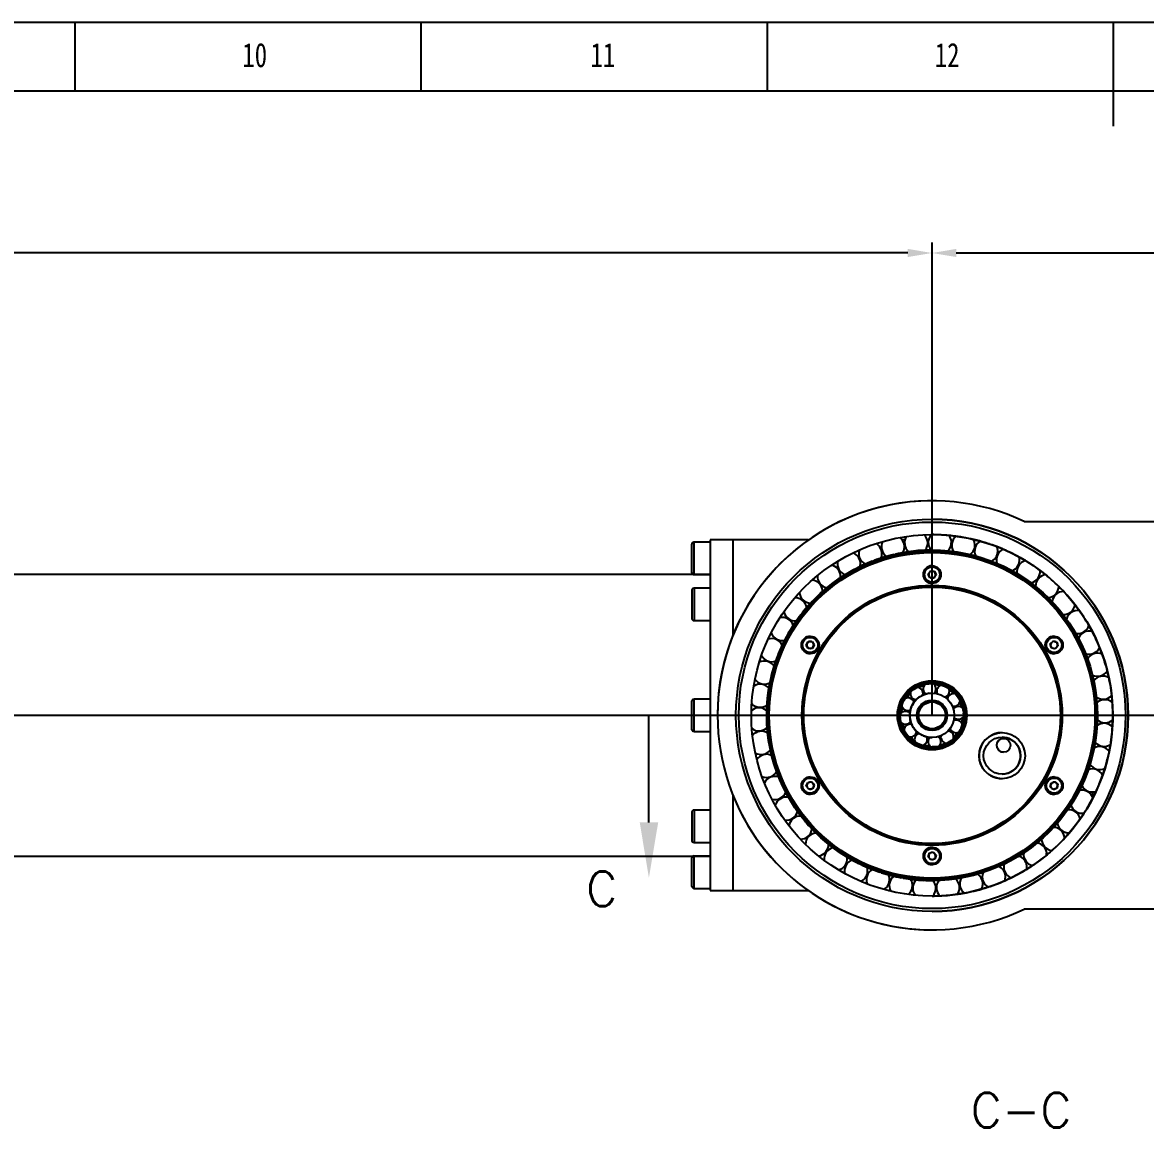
# Model space of a CAD drawing. Header units: millimetres. Extents: x 56 to 1245, y 45 to 886.
# Drawn here: x 500.8 to 663, y 726.1 to 885.8 of the extents above; entities that cross this region are included whole.
import ezdxf

# ---------------------------------------------------------------- set-up
doc = ezdxf.new("R2010")
doc.units = ezdxf.units.MM
doc.styles.add('SLDTEXTSTYLE1', font='hyswlongfangsong.ttf')
doc.styles.get("Standard").update_dxf_attribs({"font": 'txt', "bigfont": 'gbcbig.shx'})

msp = doc.modelspace()

# ---------------------------------------------------------------- linework, layer by layer
at = {"layer": 'Defpoints', "lineweight": -3}
for p, q in [((1245.36, 885.84), (56.36, 885.84)), ((508.36, 885.84), (508.36, 875.89)), ((558.36, 885.84), (558.36, 875.89)), ((608.36, 885.84), (608.36, 875.89)), ((658.36, 885.84), (658.36, 870.84)), ((1235.36, 875.89), (81.36, 875.89)), ((632.2, 785.71), (632.2, 854.02)), ((632.2, 785.71), (632.2, 854.02)), ((628.7, 852.52), (223.06, 852.52)), ((635.7, 852.52), (807.52, 852.52)), ((597.47, 810.38), (597.47, 806.38)), ((597.81, 810.71), (597.81, 806.05)), ((600.14, 811.05), (600.14, 760.38)), ((603.47, 797.34), (603.47, 811.05)), ((597.5, 803.74), (597.5, 799.74)), ((597.83, 804.08), (597.83, 799.41)), ((597.47, 787.71), (597.47, 783.72)), ((597.81, 788.05), (597.81, 783.38)), ((591.3, 785.71), (599.12, 785.71)), ((603.47, 760.38), (603.47, 774.09)), ((597.5, 771.69), (597.5, 767.69)), ((597.83, 772.02), (597.83, 767.35)), ((597.47, 765.05), (597.47, 761.05)), ((597.81, 765.38), (597.81, 760.71))]:
    msp.add_line(p, q, dxfattribs=at)
at = {"layer": 'Defpoints', "linetype": 'Continuous', "lineweight": -3}
for p, q in [((632.21, 816.71), (632.2, 816.71)), ((645.52, 813.71), (665.54, 813.71)), ((633.53, 811.79), (633.23, 811.81)), ((637.07, 811.37), (636.77, 811.42)), ((600.14, 810.71), (597.81, 810.71)), ((603.47, 811.05), (600.14, 811.05)), ((614.33, 811.05), (603.47, 811.05)), ((624.88, 809.97), (624.72, 809.92)), ((628.31, 811.05), (627.89, 811.05)), ((628.25, 810.74), (628.08, 810.71)), ((631.7, 811.05), (631.52, 811.05)), ((631.7, 811.04), (631.53, 811.04)), ((635.15, 810.88), (634.98, 810.9)), ((638.55, 810.24), (638.38, 810.28)), ((640.52, 810.47), (640.23, 810.56)), ((642.38, 809.76), (642.51, 809.7)), ((621.65, 808.75), (621.49, 808.67)), ((623.55, 807.98), (623.82, 808.08)), ((624.83, 808.44), (625.59, 808.67)), ((625.59, 808.67), (625.62, 808.68)), ((626.66, 808.95), (626.94, 809.02)), ((627.99, 809.23), (628.52, 809.32)), ((628.52, 809.32), (628.81, 809.36)), ((630.16, 809.52), (629.87, 809.49)), ((631.23, 809.58), (631.51, 809.59)), ((631.51, 809.59), (632.06, 809.6)), ((632.21, 809.6), (632.21, 809.6)), ((632.21, 809.38), (632.21, 809.38)), ((641.83, 809.15), (641.67, 809.21)), ((643.81, 809.11), (643.54, 809.24)), ((644.81, 808.52), (644.8, 808.59)), ((644.84, 808.33), (644.81, 808.52)), ((645.28, 808.31), (645.68, 808.08)), ((618.61, 807.09), (618.46, 807)), ((620.6, 806.59), (620.85, 806.73)), ((621.8, 807.22), (622.55, 807.57)), ((631.64, 806.11), (631.98, 806.57)), ((631.98, 806.57), (632.55, 806.52)), ((631.98, 806.57), (632.27, 806.55)), ((632.22, 807.31), (632.21, 807.31)), ((632.27, 806.55), (632.55, 806.52)), ((632.55, 806.52), (632.79, 805.99)), ((632.55, 806.52), (632.55, 806.52)), ((632.55, 806.52), (632.67, 806.25)), ((644.93, 807.62), (644.78, 807.7)), ((646.89, 807.31), (646.63, 807.48)), ((647.8, 806.62), (647.8, 806.66)), ((647.8, 806.66), (648.44, 806.16)), ((600.14, 806.05), (270.17, 806.05)), ((597.81, 806.05), (600.14, 806.05)), ((615.83, 805.04), (615.69, 804.93)), ((617.86, 804.82), (618.09, 804.99)), ((618.97, 805.61), (619.67, 806.05)), ((618.98, 805.75), (618.97, 805.95)), ((618.97, 805.61), (618.98, 805.75)), ((631.88, 805.58), (631.64, 806.11)), ((632.45, 805.52), (631.88, 805.58)), ((632.21, 804.78), (632.22, 804.78)), ((632.79, 805.99), (632.45, 805.52)), ((632.62, 805.76), (632.45, 805.52)), ((632.79, 805.99), (632.62, 805.76)), ((632.67, 806.25), (632.79, 805.99)), ((632.79, 805.99), (632.79, 805.99)), ((647.79, 805.68), (647.66, 805.79)), ((648.44, 806.16), (648.6, 806.03)), ((649.69, 805.11), (649.46, 805.31)), ((600.14, 804.08), (597.83, 804.08)), ((616.38, 803.62), (616.38, 803.73)), ((616.38, 803.62), (616.45, 803.67)), ((616.45, 803.67), (617.01, 804.16)), ((650.37, 803.37), (650.25, 803.49)), ((650.5, 804.34), (650.76, 804.08)), ((650.76, 804.08), (651, 803.83)), ((613.35, 802.63), (613.23, 802.5)), ((614.09, 801.3), (614.32, 801.56)), ((614.32, 801.56), (614.64, 801.92)), ((615.39, 802.68), (615.6, 802.89)), ((652.17, 802.55), (651.97, 802.78)), ((652.87, 801.67), (653.02, 801.48)), ((611.22, 799.91), (611.12, 799.76)), ((613.24, 800.24), (613.42, 800.47)), ((652.51, 800.85), (652.5, 800.87)), ((652.6, 800.73), (652.51, 800.85)), ((654.27, 799.67), (654.11, 799.93)), ((597.83, 799.41), (600.14, 799.41)), ((612.14, 798.69), (612.48, 799.19)), ((612.48, 799.19), (612.6, 799.37)), ((609.48, 796.92), (609.4, 796.76)), ((611.44, 797.52), (611.58, 797.77)), ((614.61, 797.15), (614.61, 797.15)), ((649.83, 797.15), (649.82, 797.15)), ((654.46, 797.82), (654.37, 797.97)), ((655.97, 796.54), (655.84, 796.81)), ((610.56, 795.83), (610.92, 796.58)), ((614.03, 795.87), (614.31, 796.37)), ((614.33, 795.37), (614.03, 795.87)), ((614.31, 796.37), (614.88, 796.39)), ((614.91, 795.39), (614.33, 795.37)), ((614.62, 795.38), (614.33, 795.37)), ((614.91, 795.39), (614.62, 795.38)), ((614.88, 796.39), (615.19, 795.9)), ((614.88, 796.39), (615.03, 796.14)), ((615.19, 795.9), (614.91, 795.39)), ((615.05, 795.64), (614.91, 795.39)), ((614.91, 795.39), (614.91, 795.39)), ((615.03, 796.14), (615.18, 795.9)), ((615.18, 795.9), (615.05, 795.64)), ((615.18, 795.9), (615.19, 795.9)), ((649.27, 796.03), (649.68, 796.44)), ((649.42, 795.47), (649.27, 796.03)), ((649.98, 795.32), (649.42, 795.47)), ((649.68, 796.44), (650.23, 796.29)), ((649.68, 796.44), (649.95, 796.36)), ((649.95, 796.36), (650.23, 796.29)), ((650.38, 795.73), (649.98, 795.32)), ((650.18, 795.53), (649.98, 795.32)), ((650.38, 795.73), (650.18, 795.53)), ((650.23, 796.29), (650.38, 795.73)), ((650.23, 796.29), (650.23, 796.29)), ((650.23, 796.29), (650.31, 796.01)), ((650.31, 796.01), (650.38, 795.73)), ((650.38, 795.73), (650.38, 795.73)), ((608.16, 793.72), (608.11, 793.55)), ((609.38, 792.79), (609.64, 793.58)), ((610.03, 794.58), (610.13, 794.85)), ((614.61, 794.61), (614.61, 794.61)), ((649.82, 794.61), (649.83, 794.61)), ((655.9, 794.68), (655.84, 794.83)), ((657.22, 793.2), (657.13, 793.49)), ((609.02, 791.48), (609.1, 791.76)), ((607.29, 790.33), (607.27, 790.2)), ((607.3, 790.37), (607.29, 790.33)), ((608.63, 789.62), (608.78, 790.43)), ((656.89, 791.37), (656.86, 791.53)), ((657.68, 791.42), (657.74, 791.13)), ((608.46, 788.27), (608.49, 788.56)), ((630.88, 788.66), (631.29, 788.81)), ((631.81, 788.91), (632.01, 788.93)), ((632.01, 788.93), (632.19, 788.94)), ((632.19, 788.94), (632.2, 788.94)), ((632.2, 788.94), (632.2, 788.94)), ((634.01, 789.92), (634.23, 789.82)), ((634.7, 789.39), (634.98, 789.18)), ((634.98, 789.18), (635.35, 788.84)), ((658.01, 789.73), (657.96, 790.03)), ((600.14, 788.05), (597.85, 788.05)), ((606.9, 786.94), (606.89, 786.76)), ((608.33, 786.52), (608.36, 787.2)), ((629.32, 787.15), (629.23, 786.97)), ((629.59, 787.61), (629.86, 787.94)), ((630.42, 788.4), (630.26, 788.29)), ((632.2, 787.71), (632.2, 787.71)), ((635.87, 788.45), (636.01, 788.26)), ((636.2, 787.64), (636.43, 787.07)), ((636.43, 787.07), (636.49, 786.85)), ((657.43, 788.03), (657.42, 788.12)), ((657.43, 787.95), (657.43, 788.03)), ((658.18, 788.3), (658.24, 787.6)), ((608.32, 786.37), (608.33, 786.52)), ((608.33, 785.01), (608.32, 785.3)), ((628.98, 785.52), (629, 785.32)), ((628.99, 786.05), (629.06, 786.47)), ((636.63, 785.38), (636.6, 785.15)), ((636.75, 786.25), (636.77, 786.01)), ((658.31, 786.18), (658.31, 786.48)), ((608.41, 783.53), (608.38, 783.94)), ((629.25, 784.4), (629.11, 784.8)), ((629.51, 783.94), (629.63, 783.77)), ((632.2, 783.71), (632.2, 783.71)), ((636.41, 783.91), (636.31, 783.69)), ((636.6, 785.15), (636.49, 784.55)), ((657.5, 784.5), (657.51, 784.66)), ((658.27, 784.21), (658.26, 784.04)), ((658.3, 785.05), (658.27, 784.21)), ((597.85, 783.38), (600.14, 783.38)), ((606.97, 783.48), (606.98, 783.31)), ((608.45, 783.11), (608.41, 783.53)), ((608.65, 781.76), (608.6, 782.05)), ((630.31, 783.1), (629.98, 783.38)), ((630.76, 782.83), (630.94, 782.75)), ((631.87, 782.51), (631.44, 782.58)), ((632.2, 782.49), (632.2, 782.49)), ((634.94, 782.05), (634.74, 781.91)), ((635.56, 782.81), (635.33, 782.56)), ((635.87, 783.21), (635.56, 782.81)), ((642.32, 783.21), (642.32, 783.21)), ((642.54, 782.38), (642.53, 782.38)), ((658.13, 782.62), (658.17, 782.92)), ((608.87, 780.56), (608.84, 780.71)), ((609.03, 779.9), (608.87, 780.56)), ((632.23, 781.14), (632.2, 781.14)), ((632.5, 781.15), (632.23, 781.14)), ((632.74, 781.17), (632.5, 781.15)), ((657.1, 781.06), (657.13, 781.23)), ((657.9, 781.1), (657.84, 780.77)), ((657.97, 781.51), (657.9, 781.1)), ((607.5, 780.06), (607.54, 779.89)), ((609.41, 778.59), (609.32, 778.87)), ((642.53, 780.38), (642.54, 780.38)), ((657.47, 779.11), (657.55, 779.41)), ((610.04, 776.8), (609.74, 777.57)), ((656.24, 777.72), (656.29, 777.88)), ((657.16, 778.04), (657.09, 777.81)), ((608.5, 776.75), (608.54, 776.65)), ((608.54, 776.65), (608.57, 776.59)), ((610.59, 775.55), (610.47, 775.82)), ((614.03, 775.48), (614.26, 776.01)), ((614.26, 776.01), (614.83, 776.08)), ((614.61, 776.81), (614.61, 776.81)), ((614.83, 776.08), (615.18, 775.62)), ((614.83, 776.08), (615.01, 775.85)), ((615.18, 775.62), (614.95, 775.09)), ((615.01, 775.85), (615.18, 775.62)), ((615.18, 775.62), (615.07, 775.35)), ((615.18, 775.62), (615.18, 775.62)), ((642.32, 776.55), (642.32, 776.55)), ((649.28, 775.36), (649.39, 775.93)), ((649.39, 775.93), (649.94, 776.12)), ((649.83, 776.81), (649.82, 776.81)), ((649.93, 776.11), (650.15, 775.93)), ((649.94, 776.12), (650.37, 775.74)), ((650.15, 775.93), (650.37, 775.74)), ((650.37, 775.74), (650.26, 775.17)), ((650.37, 775.74), (650.32, 775.45)), ((650.37, 775.74), (650.37, 775.74)), ((656.34, 775.74), (656.45, 776.02)), ((611.46, 773.87), (611.05, 774.62)), ((614.38, 775.02), (614.03, 775.48)), ((614.95, 775.09), (614.38, 775.02)), ((614.67, 775.05), (614.38, 775.02)), ((614.61, 774.28), (614.61, 774.28)), ((614.95, 775.09), (614.67, 775.05)), ((615.07, 775.35), (614.95, 775.09)), ((614.95, 775.09), (614.95, 775.09)), ((649.72, 774.98), (649.28, 775.36)), ((650.26, 775.17), (649.72, 774.98)), ((649.99, 775.08), (649.72, 774.98)), ((649.82, 774.28), (649.83, 774.28)), ((650.26, 775.17), (649.99, 775.08)), ((650.32, 775.45), (650.26, 775.17)), ((650.26, 775.17), (650.26, 775.17)), ((654.92, 774.52), (654.93, 774.52)), ((654.93, 774.52), (655, 774.67)), ((655.4, 774.63), (655.4, 773.87)), ((609.95, 773.61), (610.03, 773.46)), ((612.17, 772.7), (612.02, 772.95)), ((654.75, 772.54), (654.91, 772.81)), ((600.14, 772.02), (597.83, 772.02)), ((611.8, 770.69), (611.91, 770.55)), ((613.26, 771.15), (612.77, 771.82)), ((653.19, 771.53), (653.28, 771.67)), ((614.13, 770.1), (613.94, 770.32)), ((615.27, 768.86), (614.84, 769.3)), ((652.75, 769.6), (652.94, 769.84)), ((614.04, 768.05), (614.16, 767.93)), ((615.42, 768.71), (615.27, 768.86)), ((616.43, 767.78), (616.21, 767.98)), ((651.06, 768.8), (651.17, 768.93)), ((651.36, 767.97), (651.35, 768)), ((651.55, 768.19), (651.36, 767.97)), ((597.83, 767.35), (600.14, 767.35)), ((617.51, 766.88), (617.24, 767.09)), ((617.9, 766.58), (617.51, 766.88)), ((619.01, 765.8), (618.77, 765.96)), ((631.65, 765.28), (631.85, 765.82)), ((631.85, 765.82), (632.41, 765.92)), ((632.22, 766.65), (632.21, 766.65)), ((632.41, 765.92), (632.79, 765.48)), ((632.41, 765.92), (632.6, 765.7)), ((648.58, 766.39), (648.71, 766.5)), ((649.25, 765.94), (648.76, 765.53)), ((650.36, 766.95), (650.58, 767.16)), ((270.17, 765.38), (600.14, 765.38)), ((600.14, 765.38), (597.81, 765.38)), ((616.61, 765.74), (616.75, 765.64)), ((619.93, 765.11), (619.92, 765.23)), ((619.99, 765.18), (619.92, 765.23)), ((620.64, 764.81), (619.99, 765.18)), ((621.85, 764.19), (621.59, 764.32)), ((632.02, 764.84), (631.65, 765.28)), ((632.59, 764.94), (632.02, 764.84)), ((632.3, 764.89), (632.02, 764.84)), ((632.59, 764.94), (632.3, 764.89)), ((632.79, 765.48), (632.59, 764.94)), ((632.69, 765.21), (632.59, 764.94)), ((632.59, 764.94), (632.59, 764.94)), ((632.6, 765.7), (632.78, 765.48)), ((632.78, 765.48), (632.69, 765.21)), ((632.78, 765.48), (632.79, 765.48)), ((645.8, 764.34), (645.94, 764.43)), ((647.64, 764.65), (647.88, 764.83)), ((648.76, 765.59), (648.76, 765.79)), ((648.76, 765.53), (648.76, 765.59)), ((619.48, 763.81), (619.63, 763.72)), ((623.59, 763.43), (622.82, 763.74)), ((622.86, 763.6), (622.82, 763.74)), ((622.89, 763.41), (622.86, 763.6)), ((624.88, 762.98), (624.6, 763.07)), ((626.71, 762.47), (625.9, 762.67)), ((632.21, 764.11), (632.22, 764.11)), ((642.76, 762.69), (642.92, 762.76)), ((644.63, 762.75), (644.89, 762.89)), ((645.97, 763.53), (645.86, 763.46)), ((645.94, 763.51), (645.87, 763.56)), ((645.95, 763.52), (645.88, 763.56)), ((646.72, 764.01), (645.97, 763.53)), ((622.58, 762.28), (622.74, 762.21)), ((625.86, 761.19), (626.03, 761.14)), ((628.04, 762.19), (627.75, 762.24)), ((629.89, 761.94), (629.1, 762.03)), ((629.92, 761.93), (629.89, 761.94)), ((631.28, 761.84), (630.99, 761.86)), ((632.21, 762.05), (632.21, 762.05)), ((632.21, 761.83), (632.21, 761.83)), ((639.53, 761.46), (639.69, 761.51)), ((641.38, 761.27), (641.67, 761.38)), ((643.63, 762.24), (643.27, 762.07)), ((597.81, 760.71), (600.14, 760.71)), ((600.14, 760.38), (614.33, 760.38)), ((625.89, 760.38), (626.2, 760.38)), ((629.19, 760.38), (629.46, 760.38)), ((629.26, 760.55), (629.43, 760.53)), ((632.71, 760.39), (632.89, 760.39)), ((634.45, 759.7), (634.75, 759.73)), ((636.16, 760.69), (636.33, 760.72)), ((637.97, 760.25), (638.27, 760.32)), ((640.32, 760.9), (640.28, 760.88)), ((640.33, 760.9), (640.32, 760.9)), ((665.54, 757.71), (645.52, 757.71)), ((632.2, 754.71), (632.21, 754.71))]:
    msp.add_line(p, q, dxfattribs=at)
at = {"layer": 'Defpoints', "lineweight": -3, "ltscale": 0.5}
msp.add_line((162.23, 785.71), (747.72, 785.71), dxfattribs=at)
at = {"layer": 'Defpoints', "lineweight": -3}
msp.add_lwpolyline([(591.3, 770.24), (591.3, 785.71)], dxfattribs=at)
at = {"layer": 'Defpoints', "linetype": 'Continuous', "lineweight": -3}
for centre, radius in [((632.21, 785.71), 28.33), ((632.21, 785.71), 27.93), ((632.21, 785.71), 26.11), ((632.21, 785.71), 23.89), ((632.21, 785.71), 23.67), ((632.21, 785.71), 23.53), ((632.22, 806.05), 1.27), ((632.22, 806.05), 1.1), ((632.21, 785.71), 18.8), ((632.21, 785.71), 18.67), ((632.21, 785.71), 18.67), ((632.21, 785.71), 18.53), ((614.61, 795.88), 1.27), ((614.61, 795.88), 1.1), ((649.83, 795.88), 1.27), ((649.83, 795.88), 1.1), ((632.21, 785.71), 5), ((632.21, 785.71), 4.87), ((632.2, 785.71), 4.78), ((632.2, 785.71), 4.58), ((632.2, 785.71), 3.22), ((632.2, 785.71), 2.2), ((632.2, 785.71), 2), ((632.2, 785.71), 2), ((632.2, 785.71), 1.93), ((642.32, 779.88), 3.33), ((642.32, 779.88), 2.67), ((642.54, 781.38), 1), ((614.61, 775.55), 1.27), ((614.61, 775.55), 1.1), ((649.83, 775.55), 1.27), ((649.83, 775.55), 1.1), ((632.22, 765.38), 1.27), ((632.22, 765.38), 1.1)]:
    msp.add_circle(centre, radius, dxfattribs=at)
for centre, radius, start, end in [((632.2, 785.71), 31, 90.0001, 180), ((632.21, 785.71), 31, 64.5854, 295.4146), ((632.21, 785.71), 28.33, 270.0001, 89.9999), ((626.55, 810.07), 1.67, 5.2578, 53.5034), ((629.91, 810.61), 1.67, 144.8422, 228.4725), ((629.91, 810.61), 1.67, 5.2578, 45.6641), ((633.33, 810.69), 1.67, 137.0293, 220.6805), ((632.21, 785.71), 26.11, 87.7657, 90), ((632.21, 785.71), 26.11, 79.9396, 87.0978), ((633.33, 810.69), 1.67, 5.2578, 37.8094), ((632.2, 785.71), 26.11, 82.3878, 84.6408), ((636.72, 810.3), 1.67, 129.2382, 212.8679), ((632.21, 785.71), 26.11, 72.1135, 79.2717), ((623.28, 809.07), 1.67, 160.469, 244.0593), ((623.28, 809.07), 1.67, 5.2578, 61.3423), ((626.55, 810.07), 1.67, 152.6554, 236.2652), ((626.55, 810.07), 1.67, 329.8779, 5.2578), ((629.91, 810.61), 1.67, 322.0179, 5.2578), ((633.33, 810.69), 1.67, 314.1727, 5.2578), ((636.72, 810.3), 1.67, 306.3342, 5.2578), ((636.72, 810.3), 1.67, 5.2578, 29.9481), ((632.2, 785.71), 26.11, 74.5624, 76.8142), ((640.02, 809.46), 1.67, 121.447, 205.0542), ((632.21, 785.71), 26.11, 64.2874, 71.4456), ((640.02, 809.46), 1.67, 298.496, 5.2578), ((643.18, 808.18), 1.67, 113.6545, 197.24), ((640.02, 809.46), 1.67, 5.2578, 22.088), ((632.2, 785.71), 26.11, 66.7371, 68.9877), ((632.21, 785.71), 23.67, 90.0001, 269.9999), ((620.19, 807.64), 1.67, 5.2578, 69.1806), ((632.21, 785.71), 23.89, 103.4331, 110.5609), ((623.28, 809.07), 1.67, 337.7371, 5.2578), ((632.2, 785.71), 23.89, 105.9932, 107.9912), ((632.21, 785.71), 23.89, 95.607, 102.7348), ((632.2, 785.71), 23.89, 98.1664, 100.1655), ((632.21, 785.71), 23.89, 90, 94.9087), ((632.2, 785.71), 23.89, 90.3397, 92.3399), ((643.18, 808.18), 1.67, 290.6585, 5.2578), ((632.21, 785.71), 26.11, 56.4613, 63.6195), ((646.14, 806.47), 1.67, 105.8601, 189.4252), ((632.2, 785.71), 26.11, 58.9118, 61.1614), ((617.31, 805.8), 1.67, 5.2578, 77.0181), ((632.21, 785.71), 23.89, 119.0853, 126.2131), ((620.19, 807.64), 1.67, 168.2834, 251.8552), ((632.21, 785.71), 23.89, 111.2592, 118.387), ((620.19, 807.64), 1.67, 345.5948, 5.2578), ((632.2, 785.71), 23.89, 113.8201, 115.8171), ((632.21, 806.05), 1.27, 90.0001, 269.9999), ((632.22, 806.05), 0.5, 84.1718, 140.7351), ((632.22, 806.05), 0.5, 24.1718, 84.1718), ((646.14, 806.47), 1.67, 282.8218, 5.2578), ((632.21, 785.71), 26.11, 48.6352, 55.7934), ((632.2, 785.71), 26.11, 51.0865, 53.3351), ((614.72, 803.58), 1.67, 5.2578, 84.8547), ((632.21, 785.71), 23.89, 126.9114, 134.0392), ((617.31, 805.8), 1.67, 176.0988, 259.6536), ((632.2, 785.71), 23.89, 121.647, 123.643), ((632.22, 806.05), 0.5, 147.6086, 200.5261), ((632.22, 806.05), 0.5, 207.8175, 262.9557), ((632.22, 806.05), 0.5, 265.3879, 324.1719), ((632.22, 806.05), 0.5, 324.1719, 24.1718), ((648.84, 804.38), 1.67, 98.0632, 181.6094), ((632.21, 785.71), 26.11, 40.8092, 47.9673), ((614.72, 803.58), 1.67, 183.9152, 267.4549), ((632.2, 785.71), 23.89, 129.4739, 131.469), ((648.84, 804.38), 1.67, 274.9861, 358.5204), ((651.22, 801.94), 1.67, 90.2632, 173.7926), ((632.2, 785.71), 26.11, 43.2613, 45.509), ((612.45, 801.03), 1.67, 9.1536, 92.69), ((632.21, 785.71), 23.89, 134.7375, 141.8652), ((632.2, 785.71), 23.89, 137.3009, 139.2952), ((651.22, 801.94), 1.67, 267.1517, 350.6707), ((632.21, 785.71), 26.11, 32.9831, 40.1412), ((632.2, 785.71), 26.11, 35.436, 37.683), ((612.45, 801.03), 1.67, 191.733, 275.2597), ((632.21, 785.71), 23.89, 142.5636, 149.6913), ((653.26, 799.2), 1.67, 82.4597, 165.9746), ((610.55, 798.2), 1.67, 17, 100.524), ((632.2, 785.71), 23.89, 145.1278, 147.1215), ((653.26, 799.2), 1.67, 259.3186, 342.8248), ((632.21, 785.71), 26.11, 25.157, 32.3151), ((632.2, 785.71), 26.11, 27.6108, 29.8571), ((609.05, 795.13), 1.67, 24.8426, 108.3564), ((610.55, 798.2), 1.67, 199.5523, 283.0682), ((632.21, 785.71), 23.89, 150.3896, 157.5174), ((614.61, 795.88), 1.27, 90.0001, 269.9999), ((649.82, 795.88), 1.27, 90.0001, 269.9999), ((654.9, 796.21), 1.67, 74.6522, 158.1551), ((632.2, 785.71), 23.89, 152.9548, 154.9479), ((614.61, 795.88), 0.5, 155.0652, 207.9626), ((614.61, 795.88), 0.5, 91.4873, 147.9095), ((614.61, 795.88), 0.5, 215.0119, 271.4873), ((614.61, 795.88), 0.5, 31.4872, 91.4873), ((614.61, 795.88), 0.5, 271.4873, 331.4873), ((614.61, 795.88), 0.5, 331.4873, 31.4872), ((649.83, 795.88), 0.5, 138.2598, 191.2981), ((649.83, 795.88), 0.5, 198.7998, 253.1104), ((649.83, 795.88), 0.5, 75.0489, 131.8382), ((649.83, 795.88), 0.5, 256.9874, 315.049), ((649.83, 795.88), 0.5, 15.0489, 75.0489), ((649.83, 795.88), 0.5, 315.049, 15.0489), ((654.9, 796.21), 1.67, 251.487, 334.9832), ((632.21, 785.71), 26.11, 17.3309, 24.4891), ((632.2, 785.71), 26.11, 19.7855, 22.0313), ((607.98, 791.89), 1.67, 32.681, 116.1872), ((609.05, 795.13), 1.67, 207.3732, 290.8809), ((632.21, 785.71), 23.89, 158.2157, 165.3435), ((632.2, 785.71), 23.89, 160.7817, 162.7744), ((656.11, 793.02), 1.67, 66.8404, 150.3341), ((656.11, 793.02), 1.67, 243.657, 327.146), ((632.21, 785.71), 26.11, 9.5048, 16.663), ((632.2, 785.71), 26.11, 11.9602, 14.2057), ((607.37, 788.54), 1.67, 40.5149, 124.0163), ((607.98, 791.89), 1.67, 215.1957, 298.698), ((632.21, 785.71), 23.89, 166.0418, 173.1696), ((632.2, 785.71), 23.89, 168.6086, 170.601), ((631.85, 789.53), 0.917, 134.8535, 232.3316), ((632.2, 785.71), 4.87, 60, 90), ((632.2, 785.71), 4.78, 270.0001, 89.9999), ((632.2, 785.71), 4.58, 66.7672, 90), ((631.85, 789.53), 0.917, 5.2578, 55.7426), ((632.2, 785.71), 4.44, 74.7429, 85.7472), ((632.2, 785.71), 4.44, 74.7233, 85.7166), ((656.89, 789.7), 1.67, 59.0241, 142.5115), ((632.2, 785.71), 4.44, 134.732, 145.7673), ((629.99, 788.85), 0.917, 165.0141, 262.2181), ((629.99, 788.85), 0.917, 5.2578, 85.5747), ((632.2, 785.71), 4.44, 104.7351, 115.7564), ((632.2, 785.71), 3.22, 97.057, 123.4588), ((629.99, 788.85), 0.917, 348.2164, 5.2578), ((632.2, 785.71), 3.22, 106.3991, 114.0775), ((632.2, 785.71), 4.87, 270.0001, 60), ((631.85, 789.53), 0.917, 318.1027, 5.2578), ((633.8, 789.2), 0.917, 104.7462, 202.4244), ((633.8, 789.2), 0.917, 288.0608, 5.2578), ((632.2, 785.71), 4.58, 36.7672, 63.7484), ((635.33, 787.93), 0.917, 74.7015, 172.4638), ((633.8, 789.2), 0.917, 5.2578, 25.7931), ((632.2, 785.71), 4.44, 44.7534, 55.7422), ((656.89, 789.7), 1.67, 235.8287, 319.3136), ((632.21, 785.71), 26.11, 1.6788, 8.8369), ((632.2, 785.71), 26.11, 4.1348, 6.3801), ((607.37, 788.54), 1.67, 223.0201, 306.5197), ((632.21, 785.71), 23.89, 173.8679, 180.9956), ((632.2, 785.71), 23.89, 176.4354, 178.4277), ((628.72, 787.32), 0.917, 195.1109, 292.1546), ((628.72, 787.32), 0.917, 18.3194, 115.4423), ((632.2, 785.71), 3.22, 157.057, 183.4587), ((632.2, 785.71), 3.22, 127.057, 153.4588), ((632.2, 785.71), 3.22, 136.4108, 144.0782), ((635.33, 787.93), 0.917, 258.0325, 355.8291), ((636.02, 786.07), 0.917, 44.6771, 142.4872), ((632.2, 785.71), 4.58, 6.7672, 33.7484), ((632.2, 785.71), 4.44, 14.7639, 25.7428), ((657.2, 786.3), 1.67, 51.203, 134.6872), ((607.21, 785.13), 1.67, 48.3442, 131.8436), ((628.38, 785.36), 0.917, 48.3669, 145.3891), ((632.2, 785.71), 4.44, 164.7345, 175.7769), ((632.2, 785.71), 3.22, 166.4235, 174.0852), ((632.2, 785.71), 3.22, 187.0569, 213.4587), ((636.02, 786.07), 0.917, 228.0254, 325.841), ((632.2, 785.71), 4.58, 336.7673, 3.7484), ((632.2, 785.71), 4.44, 344.7714, 355.7487), ((632.21, 785.71), 26.11, 353.8527, 1.0108), ((607.21, 785.13), 1.67, 230.8462, 314.346), ((632.21, 785.71), 23.89, 181.6939, 188.8217), ((632.2, 785.71), 23.89, 184.2621, 186.2544), ((628.38, 785.36), 0.917, 225.1183, 322.1579), ((632.2, 785.71), 4.44, 194.7419, 205.7827), ((629.07, 783.5), 0.917, 78.3459, 175.4293), ((632.2, 785.71), 3.22, 196.4336, 204.0965), ((632.2, 785.71), 3.22, 217.0569, 243.4587), ((635.68, 784.11), 0.917, 198.0415, 295.8255), ((632.2, 785.71), 4.58, 306.7673, 333.7485), ((635.68, 784.11), 0.917, 14.6794, 112.4883), ((657.05, 782.89), 1.67, 43.3771, 126.8612), ((657.2, 786.3), 1.67, 228.0021, 311.486), ((632.2, 785.71), 26.11, 356.3093, 358.5546), ((607.53, 781.73), 1.67, 56.1689, 139.6691), ((629.07, 783.5), 0.917, 255.0346, 352.2272), ((632.2, 785.71), 4.44, 224.7523, 235.7832), ((630.6, 782.23), 0.917, 108.2622, 205.5525), ((632.2, 785.71), 3.22, 226.4385, 234.1092), ((630.6, 782.23), 0.917, 284.8818, 5.2578), ((632.2, 785.71), 3.22, 247.0569, 270), ((630.6, 782.23), 0.917, 5.2578, 22.3837), ((632.2, 785.71), 3.22, 256.4369, 264.1199), ((632.55, 781.9), 0.917, 138.1205, 235.7261), ((632.55, 781.9), 0.917, 5.2578, 52.4286), ((634.41, 782.58), 0.917, 168.0763, 265.7868), ((634.41, 782.58), 0.917, 5.2578, 82.4668), ((634.41, 782.58), 0.917, 344.7077, 5.2578), ((632.2, 785.71), 4.44, 314.7739, 325.7584), ((642.32, 779.88), 3.33, 90.0001, 240), ((642.53, 781.38), 1, 90.0001, 269.9999), ((642.31, 779.88), 2.67, 60, 90), ((642.31, 779.88), 2.67, 270.0001, 60), ((632.21, 785.71), 26.11, 346.0266, 353.1848), ((607.53, 781.73), 1.67, 238.6741, 322.1769), ((632.21, 785.71), 23.89, 189.52, 196.6478), ((632.2, 785.71), 23.89, 192.0888, 194.0813), ((632.2, 785.71), 4.44, 254.7629, 265.7783), ((632.2, 785.71), 4.58, 276.7672, 303.7485), ((632.55, 781.9), 0.917, 314.7546, 5.2578), ((632.2, 785.71), 4.44, 284.7708, 295.7692), ((632.2, 785.71), 4.44, 284.8059, 295.7819), ((656.43, 779.54), 1.67, 35.5463, 119.0335), ((657.05, 782.89), 1.67, 220.1773, 303.6633), ((632.2, 785.71), 26.11, 348.4838, 350.7292), ((608.3, 778.41), 1.67, 63.989, 147.4929), ((632.21, 785.71), 26.11, 338.2005, 345.3587), ((608.3, 778.41), 1.67, 246.5038, 330.0124), ((632.21, 785.71), 23.89, 197.3461, 204.4739), ((632.2, 785.71), 23.89, 199.9154, 201.9082), ((655.36, 776.3), 1.67, 27.7107, 111.2041), ((656.43, 779.54), 1.67, 212.3541, 295.8453), ((632.2, 785.71), 26.11, 340.6581, 342.9038), ((609.52, 775.22), 1.67, 71.8045, 155.3148), ((632.21, 785.71), 23.89, 205.1722, 212.3), ((614.61, 775.55), 1.27, 90.0001, 269.9999), ((614.61, 775.55), 0.5, 160.4955, 213.4211), ((614.61, 775.55), 0.5, 98.1524, 153.176), ((614.61, 775.55), 0.5, 36.8357, 95.5191), ((614.61, 775.55), 0.5, 336.8357, 36.8357), ((642.32, 779.88), 3.33, 240, 270), ((649.82, 775.55), 1.27, 90.0001, 269.9999), ((649.83, 775.55), 0.5, 172.8615, 225.9903), ((649.83, 775.55), 0.5, 111.2613, 165.2971), ((649.83, 775.55), 0.5, 49.0792, 106.8973), ((649.83, 775.55), 0.5, 349.0793, 49.0792), ((655.36, 776.3), 1.67, 204.5326, 288.032), ((632.21, 785.71), 26.11, 330.3744, 337.5326), ((632.2, 785.71), 31, 202.085, 269.9999), ((609.52, 775.22), 1.67, 254.3352, 337.8522), ((632.2, 785.71), 23.89, 207.7418, 209.7351), ((614.61, 775.55), 0.5, 220.2503, 276.8357), ((614.61, 775.55), 0.5, 276.8357, 336.8358), ((649.83, 775.55), 0.5, 232.1682, 289.0793), ((649.83, 775.55), 0.5, 289.0793, 349.0793), ((653.87, 773.23), 1.67, 19.8706, 103.3731), ((632.2, 785.71), 26.11, 332.8324, 335.0785), ((611.16, 772.23), 1.67, 79.6158, 163.1351), ((632.21, 785.71), 23.89, 212.9983, 220.126), ((653.87, 773.23), 1.67, 196.7126, 280.223), ((632.21, 785.71), 26.11, 322.5484, 329.7065), ((611.16, 772.23), 1.67, 262.1682, 345.6961), ((613.19, 769.49), 1.67, 87.423, 170.9539), ((632.2, 785.71), 23.89, 215.5682, 217.5621), ((651.96, 770.4), 1.67, 12.0262, 95.5405), ((632.2, 785.71), 26.11, 325.0065, 327.2533), ((613.19, 769.49), 1.67, 270.0026, 353.5439), ((632.21, 785.71), 23.89, 220.8243, 227.9521), ((632.2, 785.71), 23.89, 223.3944, 225.389), ((649.69, 767.85), 1.67, 5.2578, 87.7065), ((651.96, 770.4), 1.67, 188.8941, 272.4182), ((632.21, 785.71), 26.11, 314.7223, 321.8804), ((615.58, 767.05), 1.67, 95.2266, 178.7712), ((632.21, 785.71), 23.89, 228.6504, 235.7782), ((649.69, 767.85), 1.67, 181.0769, 264.6171), ((632.2, 785.71), 26.11, 317.1806, 319.428), ((615.58, 767.05), 1.67, 277.8384, 1.395), ((618.27, 764.96), 1.67, 103.0268, 186.5872), ((632.2, 785.71), 23.89, 231.2206, 233.216), ((632.21, 765.38), 1.27, 90.0001, 269.9999), ((632.22, 765.38), 0.5, 101.5433, 156.2569), ((632.22, 765.38), 0.5, 39.9563, 98.3695), ((647.1, 765.63), 1.67, 173.2608, 256.8191), ((647.1, 765.63), 1.67, 5.2578, 79.8712), ((632.21, 785.71), 26.11, 306.8962, 314.0544), ((632.2, 785.71), 26.11, 309.3545, 311.6028), ((618.27, 764.96), 1.67, 285.6753, 5.2578), ((632.21, 785.71), 23.89, 236.4765, 243.6043), ((621.23, 763.25), 1.67, 110.8243, 194.4022), ((632.2, 785.71), 23.89, 239.0466, 241.0429), ((632.21, 785.71), 23.89, 244.3026, 251.4304), ((632.22, 765.38), 0.5, 163.6559, 216.6147), ((632.22, 765.38), 0.5, 223.298, 279.9564), ((632.22, 765.38), 0.5, 279.9564, 339.9564), ((632.22, 765.38), 0.5, 339.9564, 39.9563), ((644.23, 763.79), 1.67, 165.4456, 249.0239), ((644.23, 763.79), 1.67, 5.2578, 72.0349), ((632.21, 785.71), 26.11, 299.0701, 306.2283), ((621.23, 763.25), 1.67, 293.5131, 5.2578), ((624.39, 761.97), 1.67, 118.6195, 202.2164), ((632.2, 785.71), 23.89, 246.8725, 248.8698), ((632.21, 785.71), 23.89, 252.1287, 259.2565), ((624.39, 761.97), 1.67, 5.2578, 24.9638), ((632.2, 785.71), 23.89, 254.6982, 256.6967), ((637.87, 761.36), 1.67, 5.2578, 56.3596), ((641.13, 762.36), 1.67, 157.6313, 241.2309), ((632.21, 785.71), 26.11, 291.244, 298.4022), ((641.13, 762.36), 1.67, 5.2578, 64.1976), ((632.2, 785.71), 26.11, 301.5283, 303.7775), ((644.23, 763.79), 1.67, 348.4706, 5.2578), ((624.39, 761.97), 1.67, 301.3517, 5.2578), ((627.7, 761.13), 1.67, 126.413, 210.0298), ((632.21, 785.71), 23.89, 259.9548, 267.0826), ((627.7, 761.13), 1.67, 309.1907, 5.2578), ((627.7, 761.13), 1.67, 5.2578, 32.8233), ((632.2, 785.71), 23.89, 262.5239, 264.5234), ((631.09, 760.74), 1.67, 134.2054, 217.8429), ((632.21, 785.71), 23.89, 267.7809, 270), ((631.09, 760.74), 1.67, 5.2578, 40.6825), ((634.5, 760.82), 1.67, 142.0039, 225.6487), ((634.5, 760.82), 1.67, 5.2578, 48.5212), ((634.5, 760.82), 1.67, 324.8923, 5.2578), ((637.87, 761.36), 1.67, 149.8174, 233.4393), ((632.21, 785.71), 26.11, 283.4179, 290.5761), ((637.87, 761.36), 1.67, 332.7533, 5.2578), ((641.13, 762.36), 1.67, 340.613, 5.2578), ((632.2, 785.71), 26.11, 293.702, 295.9522), ((632.21, 785.71), 26.11, 270, 274.9239), ((631.09, 760.74), 1.67, 317.0307, 5.2578), ((632.2, 785.71), 26.11, 270.2224, 272.4761), ((632.21, 785.71), 26.11, 275.5918, 282.75), ((632.2, 785.71), 26.11, 278.049, 280.3015), ((632.2, 785.71), 26.11, 285.8755, 288.1269)]:
    msp.add_arc(centre, radius, start, end, dxfattribs=at)
at = {"layer": 'Defpoints', "lineweight": -3}
for centre, start, end in [((597.81, 810.38), 90, 180), ((597.81, 806.38), 180, 270), ((597.83, 803.74), 90, 180), ((597.83, 799.74), 180, 270), ((597.81, 787.71), 90, 180), ((597.81, 783.72), 180, 270), ((597.83, 771.69), 90, 180), ((597.83, 767.69), 180, 270), ((597.81, 765.05), 90, 180), ((597.81, 761.05), 180, 270)]:
    msp.add_arc(centre, 0.335, start, end, dxfattribs=at)
at = {"layer": 'Defpoints', "linetype": 'Continuous', "lineweight": -3}
for start_param, end_param in [(0.29114, 0.298237), (0.154326, 0.161304), (0.017555, 0.024384), (0.42798, 0.435164), (0.564832, 0.572072), (0.70168, 0.70895), (0.838514, 0.845793), (0.975325, 0.982599), (1.112109, 1.119371), (1.248867, 1.256113), (1.385601, 1.392835), (1.522319, 1.529546), (1.65903, 1.666258), (1.795744, 1.802981), (1.932471, 1.939722), (2.069223, 2.076489), (2.206005, 2.213283), (2.342824, 2.350102), (2.47968, 2.486942), (2.616569, 2.623793), (2.753485, 2.760642), (2.890416, 2.897476), (3.027346, 3.034276)]:
    msp.add_ellipse((632.14, 785.71), major_axis=(0, 25.33), ratio=0.998335, start_param=start_param, end_param=end_param, dxfattribs=at)
at = {"layer": 'Defpoints'}
for points in [[(628.7, 853.11), (628.7, 851.94), (632.2, 852.52)], [(635.7, 853.11), (635.7, 851.94), (632.2, 852.52)]]:
    msp.add_solid(points, dxfattribs=at)
at = {"layer": 'Defpoints', "lineweight": -3}
msp.add_solid([(592.64, 770.24), (591.3, 762.24), (589.97, 770.24)], dxfattribs=at)

# ---------------------------------------------------------------- texts
at = {"layer": 'Defpoints', "style": 'SLDTEXTSTYLE1'}
for s, p in [('10', (532.57, 879.38)), ('11', (582.86, 879.38)), ('12', (632.6, 879.38))]:
    msp.add_text(s, height=3.5, dxfattribs=at).set_placement(p)
at = {"layer": 'Defpoints'}
for s, p in [('C', (582.24, 758.14)), ('C-C', (637.78, 726.14))]:
    msp.add_text(s, height=5, dxfattribs=at).set_placement(p)

doc.saveas('drawing.dxf')
